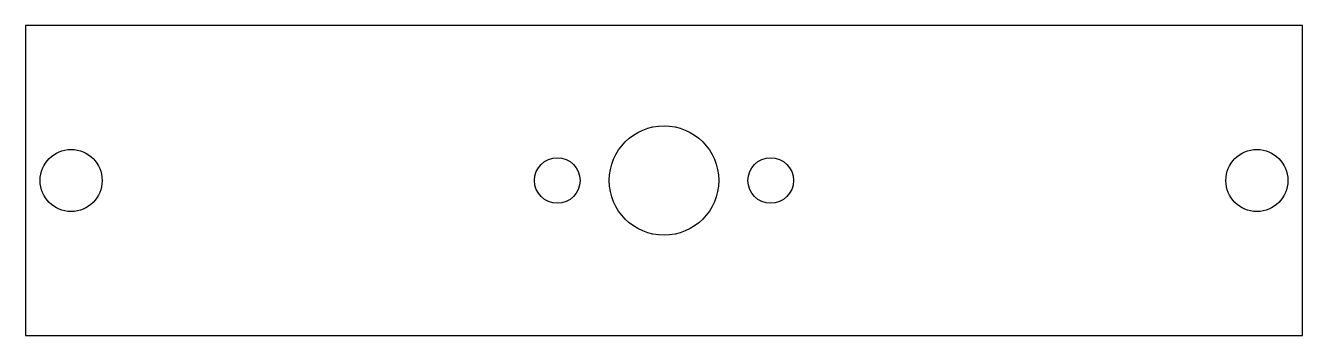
# Model space of a CAD drawing. Header units: millimetres. Extents: x 0 to 70, y 0 to 17.
import ezdxf

# ---------------------------------------------------------------- set-up
doc = ezdxf.new("R2010")
doc.units = ezdxf.units.MM

msp = doc.modelspace()

# ---------------------------------------------------------------- linework, layer by layer
at = {"color": 7, "linetype": 'Continuous', "lineweight": 25}
for p, q in [((0, 17), (0, 0)), ((70, 17), (0, 17)), ((70, 0), (70, 17)), ((0, 0), (70, 0))]:
    msp.add_line(p, q, dxfattribs=at)
for centre, radius in [((35, 8.5), 3), ((2.5, 8.5), 1.7), ((67.5, 8.5), 1.7), ((29.15, 8.5), 1.25), ((40.85, 8.5), 1.25)]:
    msp.add_circle(centre, radius, dxfattribs=at)

doc.saveas('drawing.dxf')
